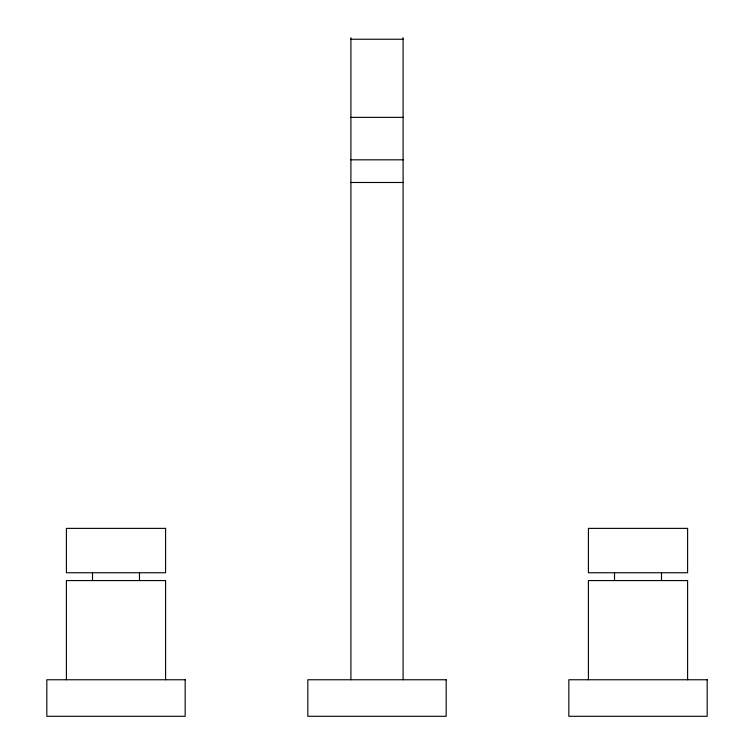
<?xml version="1.0" encoding="UTF-8"?>
<svg xmlns="http://www.w3.org/2000/svg" width="754" height="754" viewBox="0 0 754 754"><rect width="100%" height="100%" fill="white"/><g stroke="black" fill="none" stroke-linecap="round" stroke-linejoin="round"><path stroke-width="1.13" d="M350.902 39.236L403.098 39.236M350.902 117.36L403.098 117.36M350.902 159.82L403.098 159.82M350.902 182.487L403.098 182.496M687.601 679.759L687.601 580.58L588.412 580.58L588.412 679.759M661.494 572.748L661.494 580.58M614.519 572.748L614.519 580.58M403.098 37.7L403.098 679.759M350.902 37.7L350.902 679.759M165.588 679.759L165.588 580.58L66.399 580.58L66.399 679.759M139.481 572.748L139.481 580.58M92.506 572.748L92.506 580.58M165.588 528.375L66.399 528.375L66.399 572.748L165.588 572.748L165.588 528.375M687.601 528.375L588.412 528.375L588.412 572.748L687.601 572.748L687.601 528.375M185.164 679.759L46.823 679.759L46.823 716.3L185.164 716.3L185.164 679.759M446.17 679.759L307.83 679.759L307.83 716.3L446.17 716.3L446.17 679.759M707.177 679.759L568.836 679.759L568.836 716.3L707.177 716.3L707.177 679.759"/></g></svg>
